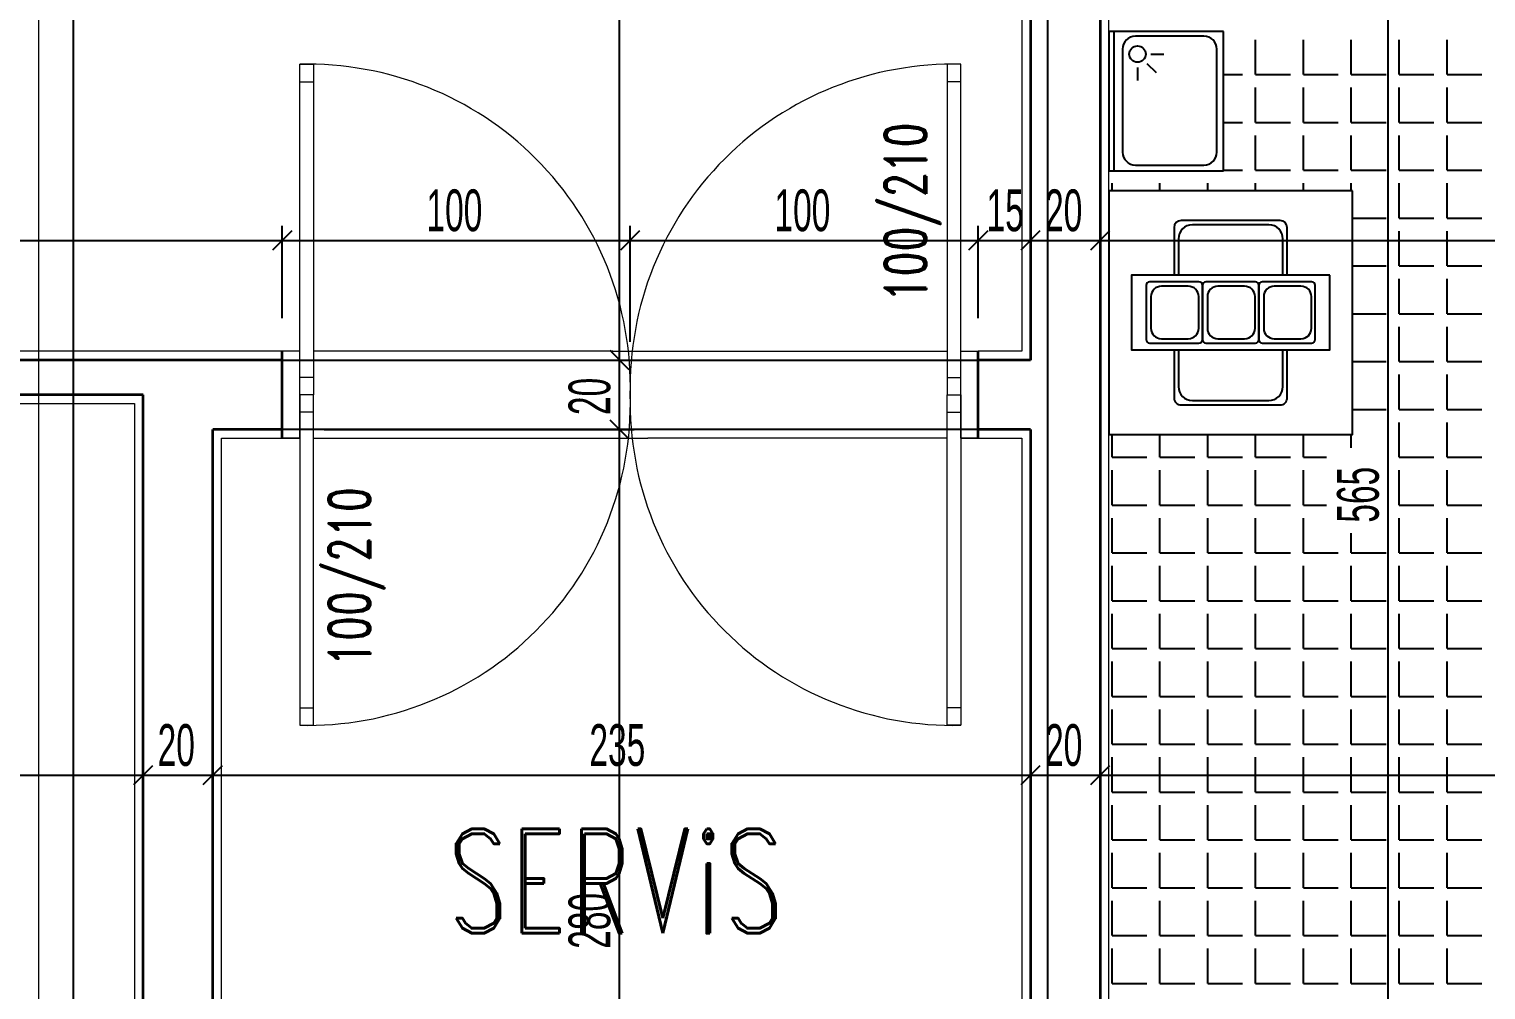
# Model space of a CAD drawing. Header units: inches. Extents: x -7543 to -822, y 102837 to 190349.
# Drawn here: x -836.45985 to -836.41799, y 102836.94489 to 102836.97251 of the extents above; entities that cross this region are included whole.
import ezdxf

# ---------------------------------------------------------------- set-up
doc = ezdxf.new("R2010")
doc.units = ezdxf.units.IN
doc.header["$MEASUREMENT"] = 0
doc.linetypes.add('__ZG_T_P__9', pattern=[22, 1, -10, 1, -10])
doc.linetypes.add('DASHDOTX2', pattern=[2, 1, -0.5, 0, -0.5])
doc.layers.get('0').update_dxf_attribs({"lineweight": 25})
doc.layers.get('Defpoints').update_dxf_attribs({"lineweight": 25})
for name, color, linetype, lineweight in [('AKS', 1, 'Continuous', 25), ('ICOL', 55, 'Continuous', 25), ('İZ DÜŞÜM', 253, 'Continuous', 20), ('SIVA', 150, 'Continuous', 15), ('TARAMA', 8, 'Continuous', 25), ('YAZI', 7, 'Continuous', 25)]:
    doc.layers.add(name, color=color, linetype=linetype, lineweight=lineweight)
for name, color, linetype, lineweight, true_color in [('DUVAR', 7, 'Continuous', 35, 0xfc4642), ('KAPI', 7, 'Continuous', 18, 0xffb360), ('TEFRİŞ', 7, 'Continuous', 25, 0x78462c)]:
    doc.layers.add(name, color=color, linetype=linetype, lineweight=lineweight, true_color=true_color)
doc.styles.add('OLCU', font='tromand.shx', dxfattribs={"width": 0.6, "height": 12})
doc.styles.add('st1', font='romandtw.shx', dxfattribs={"width": 0.7, "height": 40})

msp = doc.modelspace()

# ---------------------------------------------------------------- linework, layer by layer
for points in [[(-836.4218218785708, 102836.9678524764), (-836.4288218785708, 102836.9678524764), (-836.4288218785708, 102836.9608524764), (-836.4218218785708, 102836.9608524764)], [(-836.4224718785708, 102836.9654337747), (-836.4281718785708, 102836.9654337747), (-836.4281718785708, 102836.9632862387), (-836.4224718785708, 102836.9632862387)]]:
    msp.add_lwpolyline(points, close=True)
for points in [[(-836.4238968785708, 102836.9670024764), (-836.4267468785708, 102836.9670024764, 0.4142135623730953), (-836.4269468785708, 102836.9668024764), (-836.4269468785708, 102836.9654337747, 0.4142135623730951)], [(-836.4242218785708, 102836.9668774764), (-836.4264218785709, 102836.9668774764, 0.4142135623730945), (-836.4268218785708, 102836.9664774764), (-836.4268218785708, 102836.9654337747, 0.4142135623730946)], [(-836.4238218785708, 102836.9654337747), (-836.4238218785708, 102836.9664774764, 0.4142135623730953), (-836.4242218785708, 102836.9668774764)], [(-836.4236968785708, 102836.9654337747), (-836.4236968785708, 102836.9668024764, 0.4142135623730951), (-836.4238968785708, 102836.9670024764)], [(-836.4269468785708, 102836.9632862387), (-836.4269468785708, 102836.9619024764, 0.4142135623730951), (-836.4267468785708, 102836.9617024764), (-836.4238968785708, 102836.9617024764, 0.4142135623730953), (-836.4236968785708, 102836.9619024764), (-836.4236968785708, 102836.9632862387, 0.4142135623730951)], [(-836.4268218785708, 102836.9632862387), (-836.4268218785708, 102836.9622274764, 0.4142135623730946), (-836.4264218785709, 102836.9618274764), (-836.4242218785708, 102836.9618274764, 0.4142135623730948), (-836.4238218785708, 102836.9622274764), (-836.4238218785708, 102836.9632862387, 0.4142135623730953)]]:
    msp.add_lwpolyline(points, format="xyb")
for points in [[(-836.4262318785708, 102836.9652397366), (-836.4276518785708, 102836.9652397366, 0.4142135623730951), (-836.4277518785708, 102836.9651397366), (-836.4277518785708, 102836.9635797366, 0.4142135623730951), (-836.4276518785708, 102836.9634797366), (-836.4262318785708, 102836.9634797366, 0.4142135623730951), (-836.4261318785708, 102836.9635797366), (-836.4261318785708, 102836.9651397366, 0.4142135623730951)], [(-836.4265404555447, 102836.9651147366), (-836.4273104555446, 102836.9651147366, 0.414213562373094), (-836.4276104555446, 102836.9648147366), (-836.4276104555446, 102836.9639047366, 0.4142135623730955), (-836.4273104555446, 102836.9636047366), (-836.4265404555447, 102836.9636047366, 0.4142135623730951), (-836.4262404555446, 102836.9639047366), (-836.4262404555446, 102836.9648147366, 0.4142135623730955)], [(-836.4246118785708, 102836.9652397366), (-836.4260318785708, 102836.9652397366, 0.4142135623730951), (-836.4261318785708, 102836.9651397366), (-836.4261318785708, 102836.9635797366, 0.4142135623730951), (-836.4260318785708, 102836.9634797366), (-836.4246118785708, 102836.9634797366, 0.4142135623730951), (-836.4245118785708, 102836.9635797366), (-836.4245118785708, 102836.9651397366, 0.4142135623730951)], [(-836.4249204555447, 102836.9651147366), (-836.4256904555446, 102836.9651147366, 0.414213562373094), (-836.4259904555446, 102836.9648147366), (-836.4259904555446, 102836.9639047366, 0.4142135623730955), (-836.4256904555446, 102836.9636047366), (-836.4249204555447, 102836.9636047366, 0.4142135623730951), (-836.4246204555446, 102836.9639047366), (-836.4246204555446, 102836.9648147366, 0.4142135623730955)], [(-836.4229918785708, 102836.9652397366), (-836.4244118785708, 102836.9652397366, 0.4142135623730951), (-836.4245118785708, 102836.9651397366), (-836.4245118785708, 102836.9635797366, 0.4142135623730951), (-836.4244118785708, 102836.9634797366), (-836.4229918785708, 102836.9634797366, 0.4142135623730951), (-836.4228918785708, 102836.9635797366), (-836.4228918785708, 102836.9651397366, 0.4142135623730951)], [(-836.4233004555447, 102836.9651147366), (-836.4240704555446, 102836.9651147366, 0.414213562373094), (-836.4243704555446, 102836.9648147366), (-836.4243704555446, 102836.9639047366, 0.4142135623730955), (-836.4240704555446, 102836.9636047366), (-836.4233004555447, 102836.9636047366, 0.4142135623730951), (-836.4230004555446, 102836.9639047366), (-836.4230004555446, 102836.9648147366, 0.4142135623730955)]]:
    msp.add_lwpolyline(points, format="xyb", close=True)
at = {"layer": 'AKS', "linetype": 'DASHDOTX2', "ltscale": 10}
for p, q in [((-836.4305718610788, 102836.7964196347), (-836.4305718610788, 102837.0303757568)), ((-836.4585718610788, 102836.7988540981), (-836.4585718610788, 102837.0276068509))]:
    msp.add_line(p, q, dxfattribs=at)
at = {"layer": 'Defpoints', "color": 3}
for p, q in [((-836.4310718785708, 102836.9629935745), (-836.4310718785708, 102836.9874931514)), ((-836.4290718785708, 102836.9874931514), (-836.4290718785708, 102836.9309935745)), ((-836.4795718610785, 102836.9629935745), (-836.4525718610785, 102836.9629935745)), ((-836.4525718610785, 102836.9629935745), (-836.4325718610785, 102836.9629935745)), ((-836.4525718610785, 102836.9629935745), (-836.4325718610785, 102836.9629935745)), ((-836.4325718610785, 102836.9629935745), (-836.4310718785708, 102836.9629935745)), ((-836.4565718610785, 102836.9619935745), (-836.4795718610785, 102836.9619935745)), ((-836.4565718610785, 102836.9309935745), (-836.4565718610785, 102836.9619935745)), ((-836.4525718610785, 102836.9609935745), (-836.4545718610785, 102836.9609935745)), ((-836.4545718610785, 102836.9609935745), (-836.4545718610785, 102836.9329935745)), ((-836.4325718610785, 102836.9609935745), (-836.4525718610785, 102836.9609935745)), ((-836.4325718610785, 102836.9609935745), (-836.4525718610785, 102836.9609935745)), ((-836.4310718785708, 102836.9609935745), (-836.4325718610785, 102836.9609935745)), ((-836.4310718785708, 102836.9329935745), (-836.4310718785708, 102836.9609935745))]:
    msp.add_line(p, q, dxfattribs=at)
at = {"layer": 'DUVAR'}
for p, q in [((-836.4310718785708, 102836.9874930621), (-836.4310718785708, 102836.9629935745)), ((-836.4290718785708, 102836.9874930621), (-836.4290718785708, 102836.9309935745)), ((-836.4525718610786, 102836.9607435745), (-836.4525718610786, 102836.9632435745)), ((-836.4325718610785, 102836.9607435745), (-836.4325718610785, 102836.9632435745)), ((-836.4525718610785, 102836.9629935745), (-836.4795718610785, 102836.9629935745)), ((-836.4310718785708, 102836.9629935745), (-836.4325718610785, 102836.9629935745)), ((-836.4565718610785, 102836.9619935745), (-836.4795718610785, 102836.9619935745)), ((-836.4565718610785, 102836.9283054819), (-836.4565718610785, 102836.9619935745)), ((-836.4545718610785, 102836.9329935745), (-836.4545718610785, 102836.9609935745)), ((-836.4525718610785, 102836.9609935745), (-836.4545718610785, 102836.9609935745)), ((-836.4310718785708, 102836.9609935745), (-836.4325718610785, 102836.9609935745)), ((-836.4310718785708, 102836.9609935745), (-836.4310718785708, 102836.9329935745))]:
    msp.add_line(p, q, dxfattribs=at)
at = {"layer": 'ICOL'}
for p, q in [((-836.4208007992792, 102836.9874931514), (-836.4208007992792, 102836.9309935745)), ((-836.4428830148503, 102836.9629935745), (-836.4428830148503, 102836.9859935745)), ((-836.4525718610786, 102836.9641935745), (-836.4525718610786, 102836.966852693)), ((-836.4525718610786, 102836.9641935745), (-836.4525718610786, 102836.966852693)), ((-836.4425742256492, 102836.9635162193), (-836.4425742256492, 102836.966852693)), ((-836.4425742256492, 102836.9635162193), (-836.4425742256492, 102836.966852693)), ((-836.4325718610785, 102836.9641935745), (-836.4325718610785, 102836.966852693)), ((-836.4325718610785, 102836.9641935745), (-836.4325718610785, 102836.966852693)), ((-836.4310718785708, 102836.9654555262), (-836.4310718785708, 102836.966852693)), ((-836.4310718785708, 102836.9654555262), (-836.4310718785708, 102836.966852693)), ((-836.4290718785708, 102836.9657984743), (-836.4290718785708, 102836.966852693)), ((-836.4290718785708, 102836.9657984743), (-836.4290718785708, 102836.966852693)), ((-836.4795718610785, 102836.966432693), (-836.4525718610786, 102836.966432693)), ((-836.4528418610786, 102836.966162693), (-836.4523018610786, 102836.966702693)), ((-836.4523018610786, 102836.966702693), (-836.4528418610786, 102836.966162693)), ((-836.4525718610786, 102836.966432693), (-836.4425742256492, 102836.966432693)), ((-836.4428442256492, 102836.966162693), (-836.4423042256492, 102836.966702693)), ((-836.4423042256492, 102836.966702693), (-836.4428442256492, 102836.966162693)), ((-836.4425742256492, 102836.966432693), (-836.4325718610785, 102836.966432693)), ((-836.4328418610785, 102836.966162693), (-836.4323018610785, 102836.966702693)), ((-836.4323018610785, 102836.966702693), (-836.4328418610785, 102836.966162693)), ((-836.4325718610785, 102836.966432693), (-836.4310718785708, 102836.966432693)), ((-836.4313418785708, 102836.966162693), (-836.4308018785708, 102836.966702693)), ((-836.4308018785708, 102836.966702693), (-836.4313418785708, 102836.966162693)), ((-836.4310718785708, 102836.966432693), (-836.4290718785708, 102836.966432693)), ((-836.4293418785708, 102836.966162693), (-836.4288018785708, 102836.966702693)), ((-836.4288018785708, 102836.966702693), (-836.4293418785708, 102836.966162693)), ((-836.4290718785708, 102836.966432693), (-836.3703218783577, 102836.966432693)), ((-836.4426130148503, 102836.9627235745), (-836.4431530148503, 102836.9632635745)), ((-836.4431530148503, 102836.9632635745), (-836.4426130148503, 102836.9627235745)), ((-836.4513718610785, 102836.9629935745), (-836.4424630148502, 102836.9629935745)), ((-836.4513718610785, 102836.9629935745), (-836.4424630148502, 102836.9629935745)), ((-836.4428830148503, 102836.9609935745), (-836.4428830148503, 102836.9629935745)), ((-836.4513718610785, 102836.9609935745), (-836.4424630148502, 102836.9609935745)), ((-836.4513718610785, 102836.9609935745), (-836.4424630148502, 102836.9609935745)), ((-836.4426130148503, 102836.9607235745), (-836.4431530148503, 102836.9612635745)), ((-836.4431530148503, 102836.9612635745), (-836.4426130148503, 102836.9607235745)), ((-836.4428830148503, 102836.9329935745), (-836.4428830148503, 102836.9609935745)), ((-836.4568418610786, 102836.9507917736), (-836.4563018610786, 102836.9513317736)), ((-836.4563018610786, 102836.9513317736), (-836.4568418610786, 102836.9507917736)), ((-836.4565718610786, 102836.9512340885), (-836.4565718610786, 102836.9514817736)), ((-836.4565718610786, 102836.9512340885), (-836.4565718610786, 102836.9514817736)), ((-836.4548418610785, 102836.9507917736), (-836.4543018610785, 102836.9513317736)), ((-836.4543018610785, 102836.9513317736), (-836.4548418610785, 102836.9507917736)), ((-836.4545718610785, 102836.9506890593), (-836.4545718610785, 102836.9514817736)), ((-836.4545718610785, 102836.9506890593), (-836.4545718610785, 102836.9514817736)), ((-836.4313418785708, 102836.9507917736), (-836.4308018785708, 102836.9513317736)), ((-836.4308018785708, 102836.9513317736), (-836.4313418785708, 102836.9507917736)), ((-836.4310718785708, 102836.9511646561), (-836.4310718785708, 102836.9514817736)), ((-836.4310718785708, 102836.9511646561), (-836.4310718785708, 102836.9514817736)), ((-836.4293418785708, 102836.9507917736), (-836.4288018785708, 102836.9513317736)), ((-836.4288018785708, 102836.9513317736), (-836.4293418785708, 102836.9507917736)), ((-836.4290718785708, 102836.951108499), (-836.4290718785708, 102836.9514817736)), ((-836.4290718785708, 102836.951108499), (-836.4290718785708, 102836.9514817736)), ((-836.6630718613309, 102836.9510617736), (-836.4565718610786, 102836.9510617736)), ((-836.4565718610786, 102836.9510617736), (-836.4545718610785, 102836.9510617736)), ((-836.4545718610785, 102836.9510617736), (-836.4310718785708, 102836.9510617736)), ((-836.4310718785708, 102836.9510617736), (-836.4290718785708, 102836.9510617736)), ((-836.4290718785708, 102836.9510617736), (-836.3553218610786, 102836.9510617736))]:
    msp.add_line(p, q, dxfattribs=at)
at = {"layer": 'İZ DÜŞÜM', "linetype": '__ZG_T_P__9'}
msp.add_line((-836.4595718610788, 102836.8149930621), (-836.4595718610788, 102836.9899930621), dxfattribs=at)
at = {"layer": 'KAPI'}
for p, q in [((-836.4520718610786, 102836.9619935745), (-836.4520718610786, 102836.9714935745)), ((-836.4520718610786, 102836.9714935745), (-836.4516718610786, 102836.9714935745)), ((-836.4516718610786, 102836.9714935745), (-836.4516718610786, 102836.9619935745)), ((-836.4330718610786, 102836.9714935745), (-836.4334718610785, 102836.9714935745)), ((-836.4334718610785, 102836.9714935745), (-836.4334718610785, 102836.9619935745)), ((-836.4330718610786, 102836.9619935745), (-836.4330718610786, 102836.9714935745)), ((-836.4520718610786, 102836.9709935745), (-836.4516718610786, 102836.9709935745)), ((-836.4330718610786, 102836.9709935745), (-836.4334718610785, 102836.9709935745)), ((-836.4520718610786, 102836.9632435745), (-836.4525718610786, 102836.9632435745)), ((-836.4520718610786, 102836.9607435745), (-836.4520718610786, 102836.9632435745)), ((-836.4430718610786, 102836.9632435745), (-836.4516718610786, 102836.9632435745)), ((-836.4430718610786, 102836.9632435745), (-836.4420718610786, 102836.9632435745)), ((-836.4420718610786, 102836.9632435745), (-836.4334718610785, 102836.9632435745)), ((-836.4330718610786, 102836.9607435745), (-836.4330718610786, 102836.9632435745)), ((-836.4330718610786, 102836.9632435745), (-836.4325718610785, 102836.9632435745)), ((-836.4516718610786, 102836.9624935745), (-836.4520718610786, 102836.9624935745)), ((-836.4334718610785, 102836.9624935745), (-836.4330718610786, 102836.9624935745)), ((-836.4520718610786, 102836.9619935745), (-836.4520718610786, 102836.9524935745)), ((-836.4516718610786, 102836.9619935745), (-836.4520718610786, 102836.9619935745)), ((-836.4516718610786, 102836.9524935745), (-836.4516718610786, 102836.9619935745)), ((-836.4334718610785, 102836.9524935745), (-836.4334718610785, 102836.9619935745)), ((-836.4334718610785, 102836.9619935745), (-836.4330718610786, 102836.9619935745)), ((-836.4330718610786, 102836.9619935745), (-836.4330718610786, 102836.9524935745)), ((-836.4516718610786, 102836.9614935745), (-836.4520718610786, 102836.9614935745)), ((-836.4334718610785, 102836.9614935745), (-836.4330718610786, 102836.9614935745)), ((-836.4525718610786, 102836.9607435745), (-836.4520718610786, 102836.9607435745)), ((-836.4520718610786, 102836.9607435745), (-836.4525718610785, 102836.9607435745)), ((-836.4516718610786, 102836.9607435745), (-836.4430718610786, 102836.9607435745)), ((-836.4430718610786, 102836.9607435745), (-836.4420718610786, 102836.9607435745)), ((-836.4334718610785, 102836.9607435745), (-836.4420718610786, 102836.9607435745)), ((-836.4325718610785, 102836.9607435745), (-836.4330718610786, 102836.9607435745)), ((-836.4330718610786, 102836.9607435745), (-836.4325718610785, 102836.9607435745)), ((-836.4520718610786, 102836.9529935745), (-836.4516718610786, 102836.9529935745)), ((-836.4330718610786, 102836.9529935745), (-836.4334718610785, 102836.9529935745)), ((-836.4520718610786, 102836.9524935745), (-836.4516718610786, 102836.9524935745)), ((-836.4330718610786, 102836.9524935745), (-836.4334718610785, 102836.9524935745))]:
    msp.add_line(p, q, dxfattribs=at)
for centre, radius, start, end in [((-836.4518425875438, 102836.962222848), 0.009273561103816644, 358.5833117699736, 91.41668819081184), ((-836.4333011346133, 102836.962222848), 0.009273561103800086, 88.58331180918816, 181.4166882300264), ((-836.4518425875438, 102836.961764301), 0.009273561103816644, 268.5833118091882, 1.416688230026377), ((-836.4333011346133, 102836.961764301), 0.009273561103800086, 178.5833117699736, 271.4166881908119)]:
    msp.add_arc(centre, radius, start, end, dxfattribs=at)
at = {"layer": 'SIVA'}
for p, q in [((-836.4313218785708, 102836.9871931514), (-836.4313218785708, 102836.9632435745)), ((-836.4288218785708, 102836.9307435745), (-836.4288218785708, 102836.9871931514)), ((-836.4525718610786, 102836.9632435745), (-836.4798218610786, 102836.9632435745)), ((-836.4313218785708, 102836.9632435745), (-836.4325718610785, 102836.9632435745)), ((-836.4798218610786, 102836.9617435745), (-836.4568218610785, 102836.9617435745)), ((-836.4568218610785, 102836.9617435745), (-836.4568218610785, 102836.9283054819)), ((-836.4543218610786, 102836.9607435745), (-836.4525718610785, 102836.9607435745)), ((-836.4543218610786, 102836.9332435745), (-836.4543218610786, 102836.9607435745)), ((-836.4325718610785, 102836.9607435745), (-836.4313218785708, 102836.9607435745)), ((-836.4313218785708, 102836.9607435745), (-836.4313218785708, 102836.9332435745))]:
    msp.add_line(p, q, dxfattribs=at)
at = {"layer": 'TARAMA'}
for p, q in [((-836.424604229179, 102836.9711994728), (-836.424604229179, 102836.9721994728)), ((-836.4232292291789, 102836.9711994728), (-836.4232292291789, 102836.9721994728)), ((-836.421854229179, 102836.9711994728), (-836.421854229179, 102836.9721994728)), ((-836.4204792291789, 102836.9711994728), (-836.4204792291789, 102836.9721994728)), ((-836.4191042291789, 102836.9711994728), (-836.4191042291789, 102836.9721994728)), ((-836.4255223230152, 102836.9711994728), (-836.4249792291789, 102836.9711994728)), ((-836.424604229179, 102836.9711994728), (-836.4236042291789, 102836.9711994728)), ((-836.4232292291789, 102836.9711994728), (-836.4222292291789, 102836.9711994728)), ((-836.421854229179, 102836.9711994728), (-836.420854229179, 102836.9711994728)), ((-836.4204792291789, 102836.9711994728), (-836.4194792291789, 102836.9711994728)), ((-836.4191042291789, 102836.9711994728), (-836.4181042291789, 102836.9711994728)), ((-836.424604229179, 102836.9698244728), (-836.424604229179, 102836.9708244728)), ((-836.4232292291789, 102836.9698244728), (-836.4232292291789, 102836.9708244728)), ((-836.421854229179, 102836.9698244728), (-836.421854229179, 102836.9708244728)), ((-836.4204792291789, 102836.9698244728), (-836.4204792291789, 102836.9708244728)), ((-836.4191042291789, 102836.9698244728), (-836.4191042291789, 102836.9708244728)), ((-836.4255223230152, 102836.9698244728), (-836.4249792291789, 102836.9698244728)), ((-836.424604229179, 102836.9698244728), (-836.4236042291789, 102836.9698244728)), ((-836.4232292291789, 102836.9698244728), (-836.4222292291789, 102836.9698244728)), ((-836.421854229179, 102836.9698244728), (-836.420854229179, 102836.9698244728)), ((-836.4204792291789, 102836.9698244728), (-836.4194792291789, 102836.9698244728)), ((-836.4191042291789, 102836.9698244728), (-836.4181042291789, 102836.9698244728)), ((-836.424604229179, 102836.9684494728), (-836.424604229179, 102836.9694494728)), ((-836.4232292291789, 102836.9684494728), (-836.4232292291789, 102836.9694494728)), ((-836.421854229179, 102836.9684494728), (-836.421854229179, 102836.9694494728)), ((-836.4204792291789, 102836.9684494728), (-836.4204792291789, 102836.9694494728)), ((-836.4191042291789, 102836.9684494728), (-836.4191042291789, 102836.9694494728)), ((-836.4255223230152, 102836.9684494728), (-836.4249792291789, 102836.9684494728)), ((-836.424604229179, 102836.9684494728), (-836.4236042291789, 102836.9684494728)), ((-836.4232292291789, 102836.9684494728), (-836.4222292291789, 102836.9684494728)), ((-836.421854229179, 102836.9684494728), (-836.420854229179, 102836.9684494728)), ((-836.4204792291789, 102836.9684494728), (-836.4194792291789, 102836.9684494728)), ((-836.4191042291789, 102836.9684494728), (-836.4181042291789, 102836.9684494728)), ((-836.4287292291789, 102836.9678524764), (-836.4287292291789, 102836.9680744728)), ((-836.427354229179, 102836.9678524764), (-836.427354229179, 102836.9680744728)), ((-836.4259792291789, 102836.9678524764), (-836.4259792291789, 102836.9680744728)), ((-836.424604229179, 102836.9678524764), (-836.424604229179, 102836.9680744728)), ((-836.4232292291789, 102836.9678524764), (-836.4232292291789, 102836.9680744728)), ((-836.421854229179, 102836.9678524764), (-836.421854229179, 102836.9680744728)), ((-836.4204792291789, 102836.9670744728), (-836.4204792291789, 102836.9680744728)), ((-836.4191042291789, 102836.9670744728), (-836.4191042291789, 102836.9680744728)), ((-836.4218218785708, 102836.9670744728), (-836.420854229179, 102836.9670744728)), ((-836.4204792291789, 102836.9670744728), (-836.4194792291789, 102836.9670744728)), ((-836.4191042291789, 102836.9670744728), (-836.4181042291789, 102836.9670744728)), ((-836.4204792291789, 102836.9656994728), (-836.4204792291789, 102836.9666994728)), ((-836.4191042291789, 102836.9656994728), (-836.4191042291789, 102836.9666994728)), ((-836.4218218785708, 102836.9656994728), (-836.420854229179, 102836.9656994728)), ((-836.4204792291789, 102836.9656994728), (-836.4194792291789, 102836.9656994728)), ((-836.4191042291789, 102836.9656994728), (-836.4181042291789, 102836.9656994728)), ((-836.4204792291789, 102836.9643244728), (-836.4204792291789, 102836.9653244728)), ((-836.4191042291789, 102836.9643244728), (-836.4191042291789, 102836.9653244728)), ((-836.4218218785708, 102836.9643244728), (-836.420854229179, 102836.9643244728)), ((-836.4204792291789, 102836.9643244728), (-836.4194792291789, 102836.9643244728)), ((-836.4191042291789, 102836.9643244728), (-836.4181042291789, 102836.9643244728)), ((-836.4204792291789, 102836.9629494728), (-836.4204792291789, 102836.9639494728)), ((-836.4191042291789, 102836.9629494728), (-836.4191042291789, 102836.9639494728)), ((-836.4218218785708, 102836.9629494728), (-836.420854229179, 102836.9629494728)), ((-836.4204792291789, 102836.9629494728), (-836.4194792291789, 102836.9629494728)), ((-836.4191042291789, 102836.9629494728), (-836.4181042291789, 102836.9629494728)), ((-836.4204792291789, 102836.9615744728), (-836.4204792291789, 102836.9625744728)), ((-836.4191042291789, 102836.9615744728), (-836.4191042291789, 102836.9625744728)), ((-836.4218218785708, 102836.9615744728), (-836.420854229179, 102836.9615744728)), ((-836.4204792291789, 102836.9615744728), (-836.4194792291789, 102836.9615744728)), ((-836.4191042291789, 102836.9615744728), (-836.4181042291789, 102836.9615744728)), ((-836.4204792291789, 102836.9601994728), (-836.4204792291789, 102836.9611994728)), ((-836.4191042291789, 102836.9601994728), (-836.4191042291789, 102836.9611994728)), ((-836.4287292291789, 102836.9601994728), (-836.4287292291789, 102836.9608524764)), ((-836.427354229179, 102836.9601994728), (-836.427354229179, 102836.9608524764)), ((-836.4259792291789, 102836.9601994728), (-836.4259792291789, 102836.9608524764)), ((-836.424604229179, 102836.9601994728), (-836.424604229179, 102836.9608524764)), ((-836.4232292291789, 102836.9601994728), (-836.4232292291789, 102836.9608524764)), ((-836.421854229179, 102836.9604690773), (-836.421854229179, 102836.9608524764)), ((-836.4287292291789, 102836.9601994728), (-836.4277292291789, 102836.9601994728)), ((-836.427354229179, 102836.9601994728), (-836.426354229179, 102836.9601994728)), ((-836.4259792291789, 102836.9601994728), (-836.4249792291789, 102836.9601994728)), ((-836.424604229179, 102836.9601994728), (-836.4236042291789, 102836.9601994728)), ((-836.4232292291789, 102836.9601994728), (-836.4225647992791, 102836.9601994728)), ((-836.4204792291789, 102836.9601994728), (-836.4194792291789, 102836.9601994728)), ((-836.4191042291789, 102836.9601994728), (-836.4181042291789, 102836.9601994728)), ((-836.4287292291789, 102836.9588244728), (-836.4287292291789, 102836.9598244728)), ((-836.427354229179, 102836.9588244728), (-836.427354229179, 102836.9598244728)), ((-836.4259792291789, 102836.9588244728), (-836.4259792291789, 102836.9598244728)), ((-836.424604229179, 102836.9588244728), (-836.424604229179, 102836.9598244728)), ((-836.4232292291789, 102836.9588244728), (-836.4232292291789, 102836.9598244728)), ((-836.4204792291789, 102836.9588244728), (-836.4204792291789, 102836.9598244728)), ((-836.4191042291789, 102836.9588244728), (-836.4191042291789, 102836.9598244728)), ((-836.4287292291789, 102836.9588244728), (-836.4277292291789, 102836.9588244728)), ((-836.427354229179, 102836.9588244728), (-836.426354229179, 102836.9588244728)), ((-836.4259792291789, 102836.9588244728), (-836.4249792291789, 102836.9588244728)), ((-836.424604229179, 102836.9588244728), (-836.4236042291789, 102836.9588244728)), ((-836.4232292291789, 102836.9588244728), (-836.4225647992791, 102836.9588244728)), ((-836.4204792291789, 102836.9588244728), (-836.4194792291789, 102836.9588244728)), ((-836.4191042291789, 102836.9588244728), (-836.4181042291789, 102836.9588244728)), ((-836.4287292291789, 102836.9574494728), (-836.4287292291789, 102836.9584494728)), ((-836.427354229179, 102836.9574494728), (-836.427354229179, 102836.9584494728)), ((-836.4259792291789, 102836.9574494728), (-836.4259792291789, 102836.9584494728)), ((-836.424604229179, 102836.9574494728), (-836.424604229179, 102836.9584494728)), ((-836.4232292291789, 102836.9574494728), (-836.4232292291789, 102836.9584494728)), ((-836.4204792291789, 102836.9574494728), (-836.4204792291789, 102836.9584494728)), ((-836.4191042291789, 102836.9574494728), (-836.4191042291789, 102836.9584494728)), ((-836.421854229179, 102836.9574494728), (-836.421854229179, 102836.9580176487)), ((-836.4287292291789, 102836.9574494728), (-836.4277292291789, 102836.9574494728)), ((-836.427354229179, 102836.9574494728), (-836.426354229179, 102836.9574494728)), ((-836.4259792291789, 102836.9574494728), (-836.4249792291789, 102836.9574494728)), ((-836.424604229179, 102836.9574494728), (-836.4236042291789, 102836.9574494728)), ((-836.4232292291789, 102836.9574494728), (-836.4222292291789, 102836.9574494728)), ((-836.421854229179, 102836.9574494728), (-836.420854229179, 102836.9574494728)), ((-836.4204792291789, 102836.9574494728), (-836.4194792291789, 102836.9574494728)), ((-836.4191042291789, 102836.9574494728), (-836.4181042291789, 102836.9574494728)), ((-836.4287292291789, 102836.9560744728), (-836.4287292291789, 102836.9570744728)), ((-836.427354229179, 102836.9560744728), (-836.427354229179, 102836.9570744728)), ((-836.4259792291789, 102836.9560744728), (-836.4259792291789, 102836.9570744728)), ((-836.424604229179, 102836.9560744728), (-836.424604229179, 102836.9570744728)), ((-836.4232292291789, 102836.9560744728), (-836.4232292291789, 102836.9570744728)), ((-836.421854229179, 102836.9560744728), (-836.421854229179, 102836.9570744728)), ((-836.4204792291789, 102836.9560744728), (-836.4204792291789, 102836.9570744728)), ((-836.4191042291789, 102836.9560744728), (-836.4191042291789, 102836.9570744728)), ((-836.4287292291789, 102836.9560744728), (-836.4277292291789, 102836.9560744728)), ((-836.427354229179, 102836.9560744728), (-836.426354229179, 102836.9560744728)), ((-836.4259792291789, 102836.9560744728), (-836.4249792291789, 102836.9560744728)), ((-836.424604229179, 102836.9560744728), (-836.4236042291789, 102836.9560744728)), ((-836.4232292291789, 102836.9560744728), (-836.4222292291789, 102836.9560744728)), ((-836.421854229179, 102836.9560744728), (-836.420854229179, 102836.9560744728)), ((-836.4204792291789, 102836.9560744728), (-836.4194792291789, 102836.9560744728)), ((-836.4191042291789, 102836.9560744728), (-836.4181042291789, 102836.9560744728)), ((-836.4287292291789, 102836.9546994728), (-836.4287292291789, 102836.9556994728)), ((-836.427354229179, 102836.9546994728), (-836.427354229179, 102836.9556994728)), ((-836.4259792291789, 102836.9546994728), (-836.4259792291789, 102836.9556994728)), ((-836.424604229179, 102836.9546994728), (-836.424604229179, 102836.9556994728)), ((-836.4232292291789, 102836.9546994728), (-836.4232292291789, 102836.9556994728)), ((-836.421854229179, 102836.9546994728), (-836.421854229179, 102836.9556994728)), ((-836.4204792291789, 102836.9546994728), (-836.4204792291789, 102836.9556994728)), ((-836.4191042291789, 102836.9546994728), (-836.4191042291789, 102836.9556994728)), ((-836.4287292291789, 102836.9546994728), (-836.4277292291789, 102836.9546994728)), ((-836.427354229179, 102836.9546994728), (-836.426354229179, 102836.9546994728)), ((-836.4259792291789, 102836.9546994728), (-836.4249792291789, 102836.9546994728)), ((-836.424604229179, 102836.9546994728), (-836.4236042291789, 102836.9546994728)), ((-836.4232292291789, 102836.9546994728), (-836.4222292291789, 102836.9546994728)), ((-836.421854229179, 102836.9546994728), (-836.420854229179, 102836.9546994728)), ((-836.4204792291789, 102836.9546994728), (-836.4194792291789, 102836.9546994728)), ((-836.4191042291789, 102836.9546994728), (-836.4181042291789, 102836.9546994728)), ((-836.4287292291789, 102836.9533244728), (-836.4287292291789, 102836.9543244728)), ((-836.427354229179, 102836.9533244728), (-836.427354229179, 102836.9543244728)), ((-836.4259792291789, 102836.9533244728), (-836.4259792291789, 102836.9543244728)), ((-836.424604229179, 102836.9533244728), (-836.424604229179, 102836.9543244728)), ((-836.4232292291789, 102836.9533244728), (-836.4232292291789, 102836.9543244728)), ((-836.421854229179, 102836.9533244728), (-836.421854229179, 102836.9543244728)), ((-836.4204792291789, 102836.9533244728), (-836.4204792291789, 102836.9543244728)), ((-836.4191042291789, 102836.9533244728), (-836.4191042291789, 102836.9543244728)), ((-836.4287292291789, 102836.9533244728), (-836.4277292291789, 102836.9533244728)), ((-836.427354229179, 102836.9533244728), (-836.426354229179, 102836.9533244728)), ((-836.4259792291789, 102836.9533244728), (-836.4249792291789, 102836.9533244728)), ((-836.424604229179, 102836.9533244728), (-836.4236042291789, 102836.9533244728)), ((-836.4232292291789, 102836.9533244728), (-836.4222292291789, 102836.9533244728)), ((-836.421854229179, 102836.9533244728), (-836.420854229179, 102836.9533244728)), ((-836.4204792291789, 102836.9533244728), (-836.4194792291789, 102836.9533244728)), ((-836.4191042291789, 102836.9533244728), (-836.4181042291789, 102836.9533244728)), ((-836.4287292291789, 102836.9519494728), (-836.4287292291789, 102836.9529494728)), ((-836.427354229179, 102836.9519494728), (-836.427354229179, 102836.9529494728)), ((-836.4259792291789, 102836.9519494728), (-836.4259792291789, 102836.9529494728)), ((-836.424604229179, 102836.9519494728), (-836.424604229179, 102836.9529494728)), ((-836.4232292291789, 102836.9519494728), (-836.4232292291789, 102836.9529494728)), ((-836.421854229179, 102836.9519494728), (-836.421854229179, 102836.9529494728)), ((-836.4204792291789, 102836.9519494728), (-836.4204792291789, 102836.9529494728)), ((-836.4191042291789, 102836.9519494728), (-836.4191042291789, 102836.9529494728)), ((-836.4287292291789, 102836.9519494728), (-836.4277292291789, 102836.9519494728)), ((-836.427354229179, 102836.9519494728), (-836.426354229179, 102836.9519494728)), ((-836.4259792291789, 102836.9519494728), (-836.4249792291789, 102836.9519494728)), ((-836.424604229179, 102836.9519494728), (-836.4236042291789, 102836.9519494728)), ((-836.4232292291789, 102836.9519494728), (-836.4222292291789, 102836.9519494728)), ((-836.421854229179, 102836.9519494728), (-836.420854229179, 102836.9519494728)), ((-836.4204792291789, 102836.9519494728), (-836.4194792291789, 102836.9519494728)), ((-836.4191042291789, 102836.9519494728), (-836.4181042291789, 102836.9519494728)), ((-836.4287292291789, 102836.9505744728), (-836.4287292291789, 102836.9515744728)), ((-836.427354229179, 102836.9505744728), (-836.427354229179, 102836.9515744728)), ((-836.4259792291789, 102836.9505744728), (-836.4259792291789, 102836.9515744728)), ((-836.424604229179, 102836.9505744728), (-836.424604229179, 102836.9515744728)), ((-836.4232292291789, 102836.9505744728), (-836.4232292291789, 102836.9515744728)), ((-836.421854229179, 102836.9505744728), (-836.421854229179, 102836.9515744728)), ((-836.4204792291789, 102836.9505744728), (-836.4204792291789, 102836.9515744728)), ((-836.4191042291789, 102836.9505744728), (-836.4191042291789, 102836.9515744728)), ((-836.4287292291789, 102836.9505744728), (-836.4277292291789, 102836.9505744728)), ((-836.427354229179, 102836.9505744728), (-836.426354229179, 102836.9505744728)), ((-836.4259792291789, 102836.9505744728), (-836.4249792291789, 102836.9505744728)), ((-836.424604229179, 102836.9505744728), (-836.4236042291789, 102836.9505744728)), ((-836.4232292291789, 102836.9505744728), (-836.4222292291789, 102836.9505744728)), ((-836.421854229179, 102836.9505744728), (-836.420854229179, 102836.9505744728)), ((-836.4204792291789, 102836.9505744728), (-836.4194792291789, 102836.9505744728)), ((-836.4191042291789, 102836.9505744728), (-836.4181042291789, 102836.9505744728)), ((-836.4287292291789, 102836.9491994728), (-836.4287292291789, 102836.9501994728)), ((-836.427354229179, 102836.9491994728), (-836.427354229179, 102836.9501994728)), ((-836.4259792291789, 102836.9491994728), (-836.4259792291789, 102836.9501994728)), ((-836.424604229179, 102836.9491994728), (-836.424604229179, 102836.9501994728)), ((-836.4232292291789, 102836.9491994728), (-836.4232292291789, 102836.9501994728)), ((-836.421854229179, 102836.9491994728), (-836.421854229179, 102836.9501994728)), ((-836.4204792291789, 102836.9491994728), (-836.4204792291789, 102836.9501994728)), ((-836.4191042291789, 102836.9491994728), (-836.4191042291789, 102836.9501994728)), ((-836.4287292291789, 102836.9491994728), (-836.4277292291789, 102836.9491994728)), ((-836.427354229179, 102836.9491994728), (-836.426354229179, 102836.9491994728)), ((-836.4259792291789, 102836.9491994728), (-836.4249792291789, 102836.9491994728)), ((-836.424604229179, 102836.9491994728), (-836.4236042291789, 102836.9491994728)), ((-836.4232292291789, 102836.9491994728), (-836.4222292291789, 102836.9491994728)), ((-836.421854229179, 102836.9491994728), (-836.420854229179, 102836.9491994728)), ((-836.4204792291789, 102836.9491994728), (-836.4194792291789, 102836.9491994728)), ((-836.4191042291789, 102836.9491994728), (-836.4181042291789, 102836.9491994728)), ((-836.4287292291789, 102836.9478244728), (-836.4287292291789, 102836.9488244728)), ((-836.427354229179, 102836.9478244728), (-836.427354229179, 102836.9488244728)), ((-836.4259792291789, 102836.9478244728), (-836.4259792291789, 102836.9488244728)), ((-836.424604229179, 102836.9478244728), (-836.424604229179, 102836.9488244728)), ((-836.4232292291789, 102836.9478244728), (-836.4232292291789, 102836.9488244728)), ((-836.421854229179, 102836.9478244728), (-836.421854229179, 102836.9488244728)), ((-836.4204792291789, 102836.9478244728), (-836.4204792291789, 102836.9488244728)), ((-836.4191042291789, 102836.9478244728), (-836.4191042291789, 102836.9488244728)), ((-836.4287292291789, 102836.9478244728), (-836.4277292291789, 102836.9478244728)), ((-836.427354229179, 102836.9478244728), (-836.426354229179, 102836.9478244728)), ((-836.4259792291789, 102836.9478244728), (-836.4249792291789, 102836.9478244728)), ((-836.424604229179, 102836.9478244728), (-836.4236042291789, 102836.9478244728)), ((-836.4232292291789, 102836.9478244728), (-836.4222292291789, 102836.9478244728)), ((-836.421854229179, 102836.9478244728), (-836.420854229179, 102836.9478244728)), ((-836.4204792291789, 102836.9478244728), (-836.4194792291789, 102836.9478244728)), ((-836.4191042291789, 102836.9478244728), (-836.4181042291789, 102836.9478244728)), ((-836.4287292291789, 102836.9464494728), (-836.4287292291789, 102836.9474494728)), ((-836.427354229179, 102836.9464494728), (-836.427354229179, 102836.9474494728)), ((-836.4259792291789, 102836.9464494728), (-836.4259792291789, 102836.9474494728)), ((-836.424604229179, 102836.9464494728), (-836.424604229179, 102836.9474494728)), ((-836.4232292291789, 102836.9464494728), (-836.4232292291789, 102836.9474494728)), ((-836.421854229179, 102836.9464494728), (-836.421854229179, 102836.9474494728)), ((-836.4204792291789, 102836.9464494728), (-836.4204792291789, 102836.9474494728)), ((-836.4191042291789, 102836.9464494728), (-836.4191042291789, 102836.9474494728)), ((-836.4287292291789, 102836.9464494728), (-836.4277292291789, 102836.9464494728)), ((-836.427354229179, 102836.9464494728), (-836.426354229179, 102836.9464494728)), ((-836.4259792291789, 102836.9464494728), (-836.4249792291789, 102836.9464494728)), ((-836.424604229179, 102836.9464494728), (-836.4236042291789, 102836.9464494728)), ((-836.4232292291789, 102836.9464494728), (-836.4222292291789, 102836.9464494728)), ((-836.421854229179, 102836.9464494728), (-836.420854229179, 102836.9464494728)), ((-836.4204792291789, 102836.9464494728), (-836.4194792291789, 102836.9464494728)), ((-836.4191042291789, 102836.9464494728), (-836.4181042291789, 102836.9464494728)), ((-836.4287292291789, 102836.9450744728), (-836.4287292291789, 102836.9460744728)), ((-836.427354229179, 102836.9450744728), (-836.427354229179, 102836.9460744728)), ((-836.4259792291789, 102836.9450744728), (-836.4259792291789, 102836.9460744728)), ((-836.424604229179, 102836.9450744728), (-836.424604229179, 102836.9460744728)), ((-836.4232292291789, 102836.9450744728), (-836.4232292291789, 102836.9460744728)), ((-836.421854229179, 102836.9450744728), (-836.421854229179, 102836.9460744728)), ((-836.4204792291789, 102836.9450744728), (-836.4204792291789, 102836.9460744728)), ((-836.4191042291789, 102836.9450744728), (-836.4191042291789, 102836.9460744728)), ((-836.4287292291789, 102836.9450744728), (-836.4277292291789, 102836.9450744728)), ((-836.427354229179, 102836.9450744728), (-836.426354229179, 102836.9450744728)), ((-836.4259792291789, 102836.9450744728), (-836.4249792291789, 102836.9450744728)), ((-836.424604229179, 102836.9450744728), (-836.4236042291789, 102836.9450744728)), ((-836.4232292291789, 102836.9450744728), (-836.4222292291789, 102836.9450744728)), ((-836.421854229179, 102836.9450744728), (-836.420854229179, 102836.9450744728)), ((-836.4204792291789, 102836.9450744728), (-836.4194792291789, 102836.9450744728)), ((-836.4191042291789, 102836.9450744728), (-836.4181042291789, 102836.9450744728))]:
    msp.add_line(p, q, dxfattribs=at)
at = {"layer": 'TEFRİŞ'}
for p, q in [((-836.4255223230152, 102836.9724357618), (-836.4288218785708, 102836.9724357618)), ((-836.4288218785708, 102836.9724357618), (-836.4288218785708, 102836.9684357618)), ((-836.4286737304227, 102836.9724357618), (-836.4286737304227, 102836.9684357618)), ((-836.4260902020812, 102836.9723022383), (-836.4280564243035, 102836.9723022383)), ((-836.4255223230152, 102836.9684357618), (-836.4255223230152, 102836.9724357618)), ((-836.4284267946739, 102836.9719318679), (-836.4284267946739, 102836.968968905)), ((-836.4276141998671, 102836.9717876602), (-836.4272438294968, 102836.9717876602)), ((-836.4257198317109, 102836.968968905), (-836.4257198317109, 102836.9719318679)), ((-836.427998490203, 102836.9714033699), (-836.427998490203, 102836.9710329995)), ((-836.4277267559005, 102836.9715159259), (-836.4274648645, 102836.9712540345)), ((-836.4280564243035, 102836.9685985346), (-836.4260902020812, 102836.9685985346)), ((-836.4288218785708, 102836.9684357618), (-836.4255223230152, 102836.9684357618))]:
    msp.add_line(p, q, dxfattribs=at)
msp.add_circle((-836.427998490203, 102836.9717876602), 0.0002361421876325579, dxfattribs=at)
for centre, radius, start, end in [((-836.4280564243035, 102836.9719318679), 0.0003703703703703695, 90, 180), ((-836.4260902020812, 102836.9719318679), 0.0003703703703703695, 0, 90), ((-836.4280564243035, 102836.968968905), 0.0003703703703703695, 180, 270), ((-836.4260902020812, 102836.968968905), 0.0003703703703703753, 270, 0)]:
    msp.add_arc(centre, radius, start, end, dxfattribs=at)

# ---------------------------------------------------------------- texts
at = {"layer": 'ICOL', "style": 'OLCU', "width": 0.6}
for s, p in [('100', (-836.448430186221, 102836.966696693)), ('100', (-836.438430186221, 102836.966696693)), ('15', (-836.4323361555389, 102836.966696693)), ('20', (-836.4306547357137, 102836.966696693)), ('20', (-836.4561547182213, 102836.9513257736)), ('235', (-836.4437475841104, 102836.9513257736)), ('20', (-836.4306547357137, 102836.9513257736))]:
    msp.add_text(s, height=0.0012, dxfattribs=at).set_placement(p)
for s, p in [('20', (-836.4431470148502, 102836.9614107174)), ('565', (-836.4210647992792, 102836.9583176487)), ('280', (-836.4431470148502, 102836.9460678602))]:
    msp.add_text(s, height=0.0012, rotation=90, dxfattribs=at).set_placement(p)
at = {"layer": 'KAPI', "style": 'st1', "width": 0.7}
for p in [(-836.434066188061, 102836.9646735962), (-836.4500432933902, 102836.9541935528)]:
    msp.add_text('100/210', height=0.0012, rotation=90, dxfattribs=at).set_placement(p)
at = {"layer": 'YAZI', "style": 'st1', "width": 0.7}
msp.add_text('SERViS', height=0.003, dxfattribs=at).set_placement((-836.4478467473531, 102836.9465160348))

doc.saveas('drawing.dxf')
